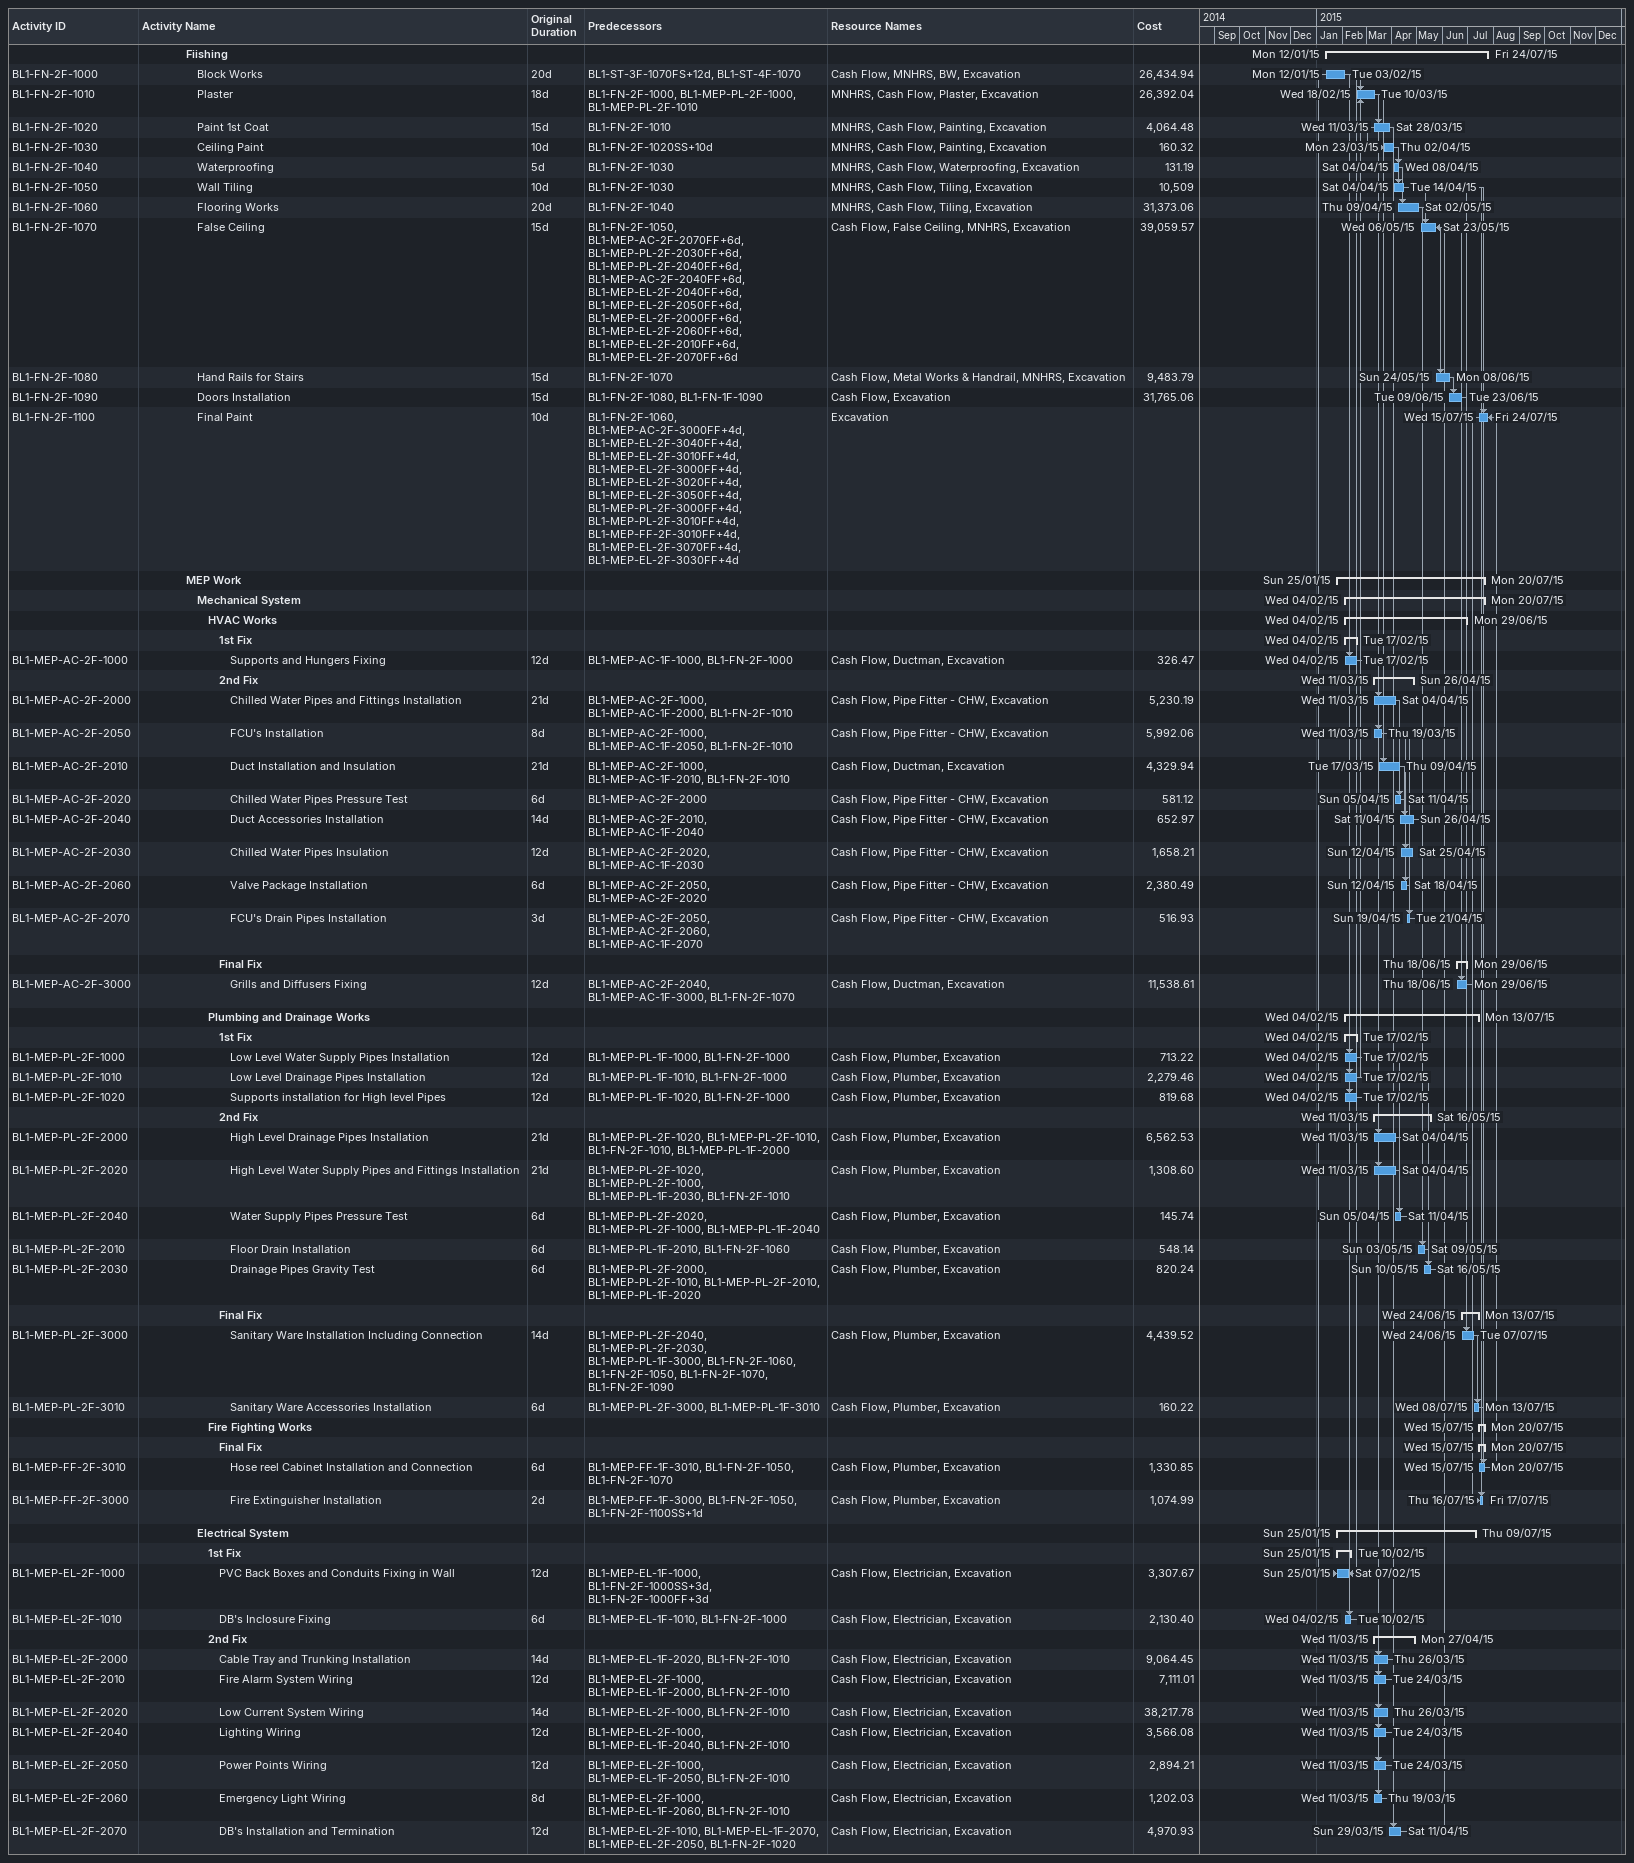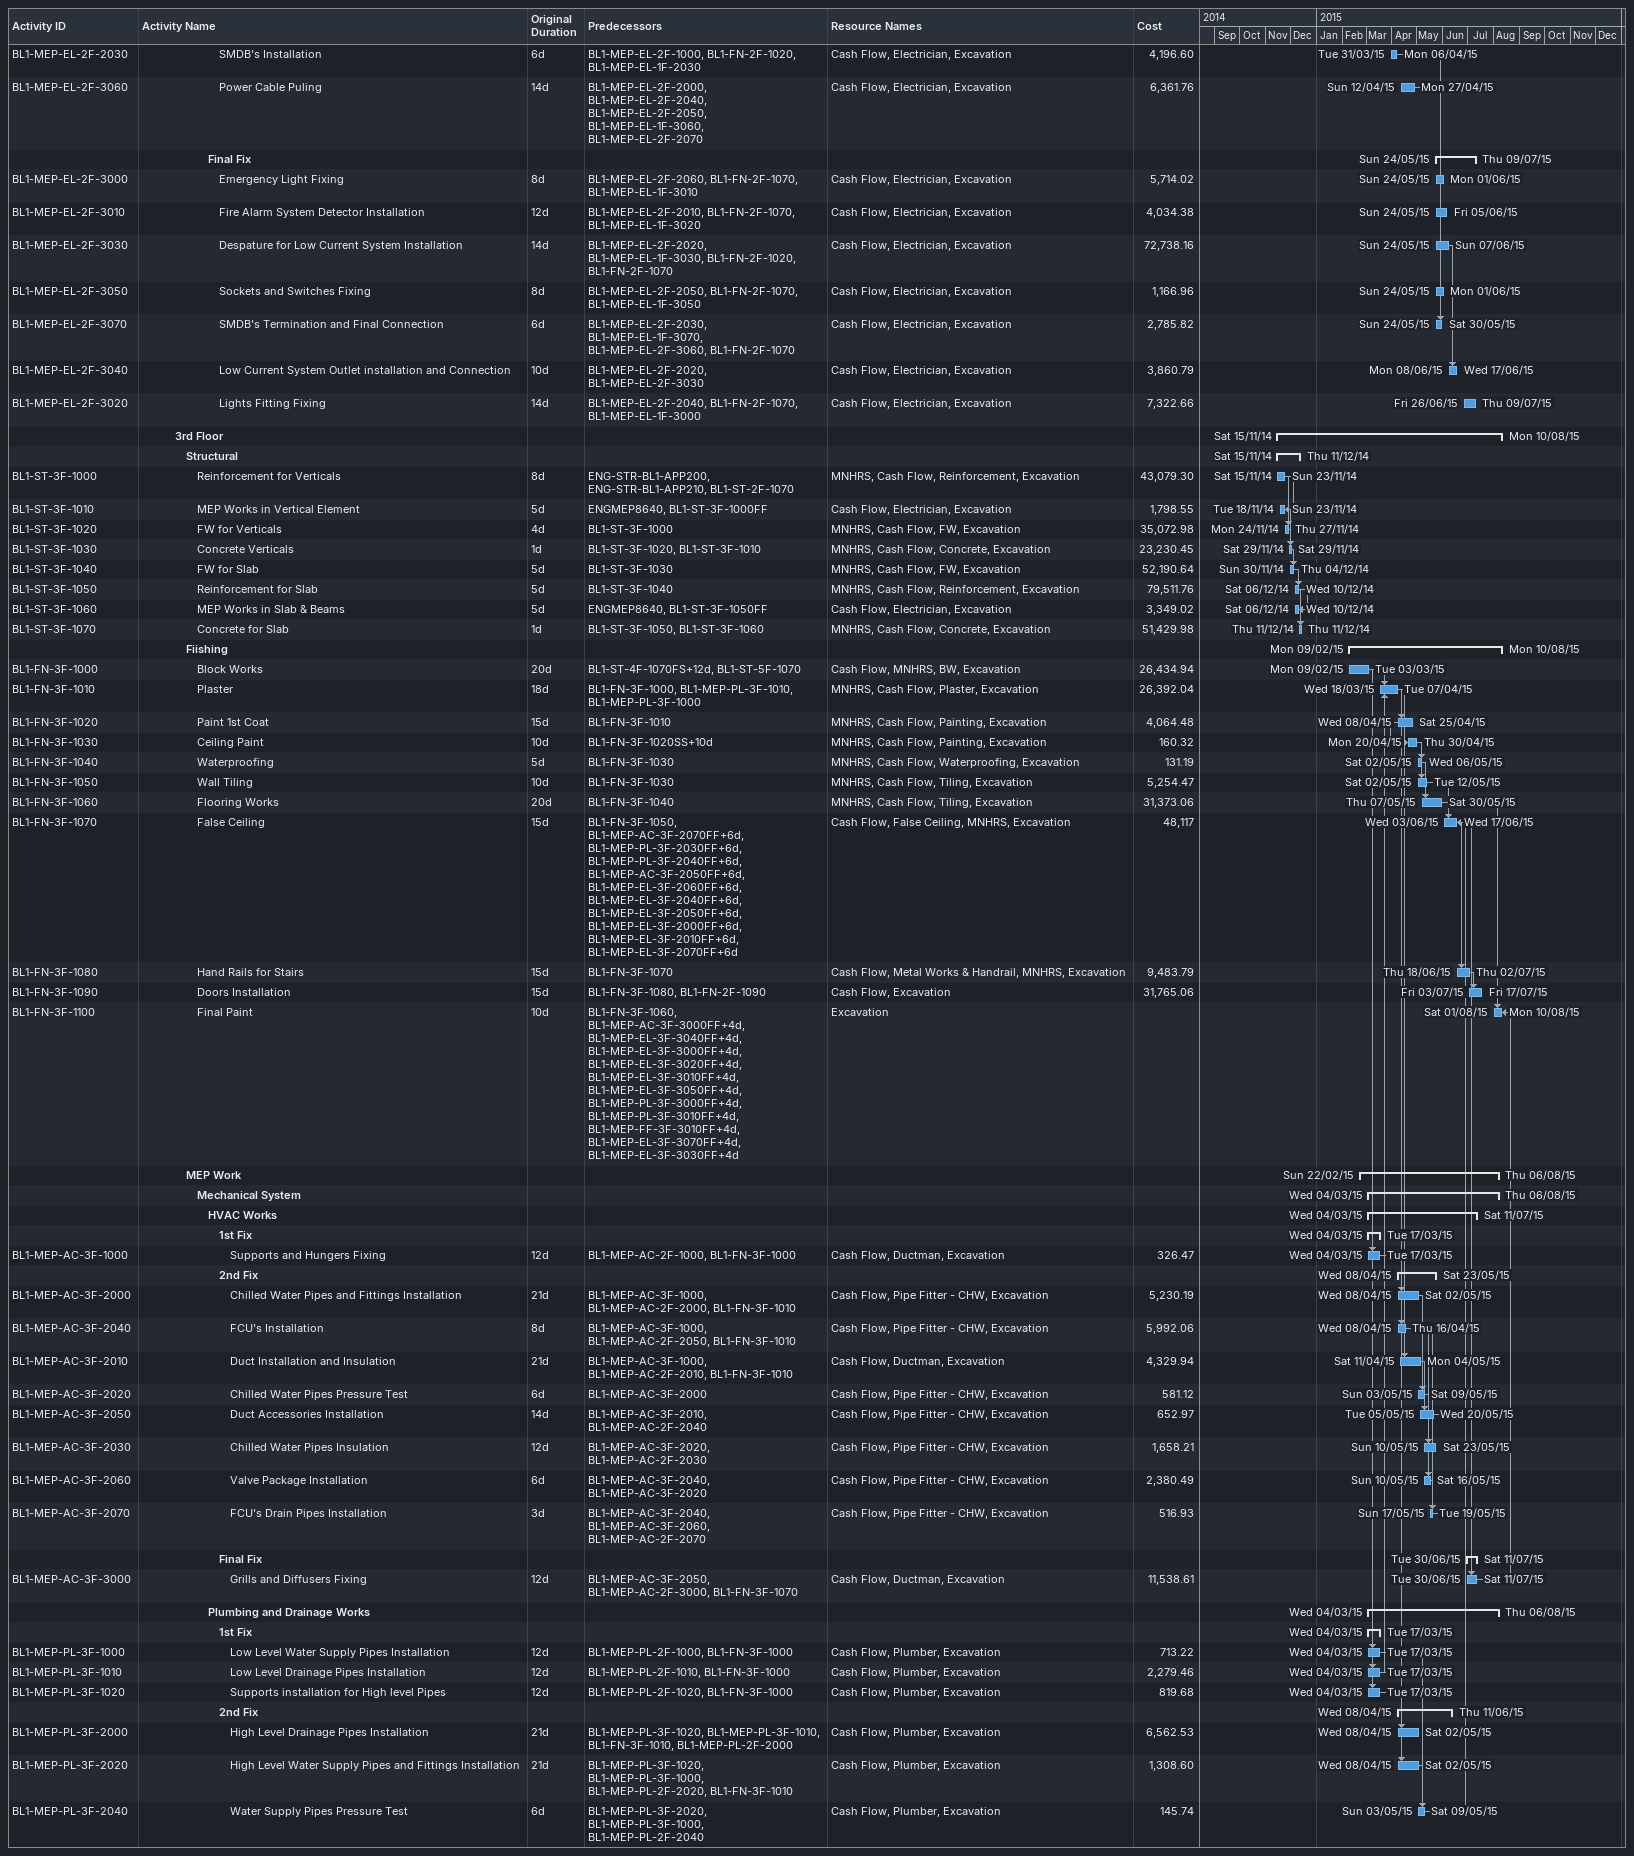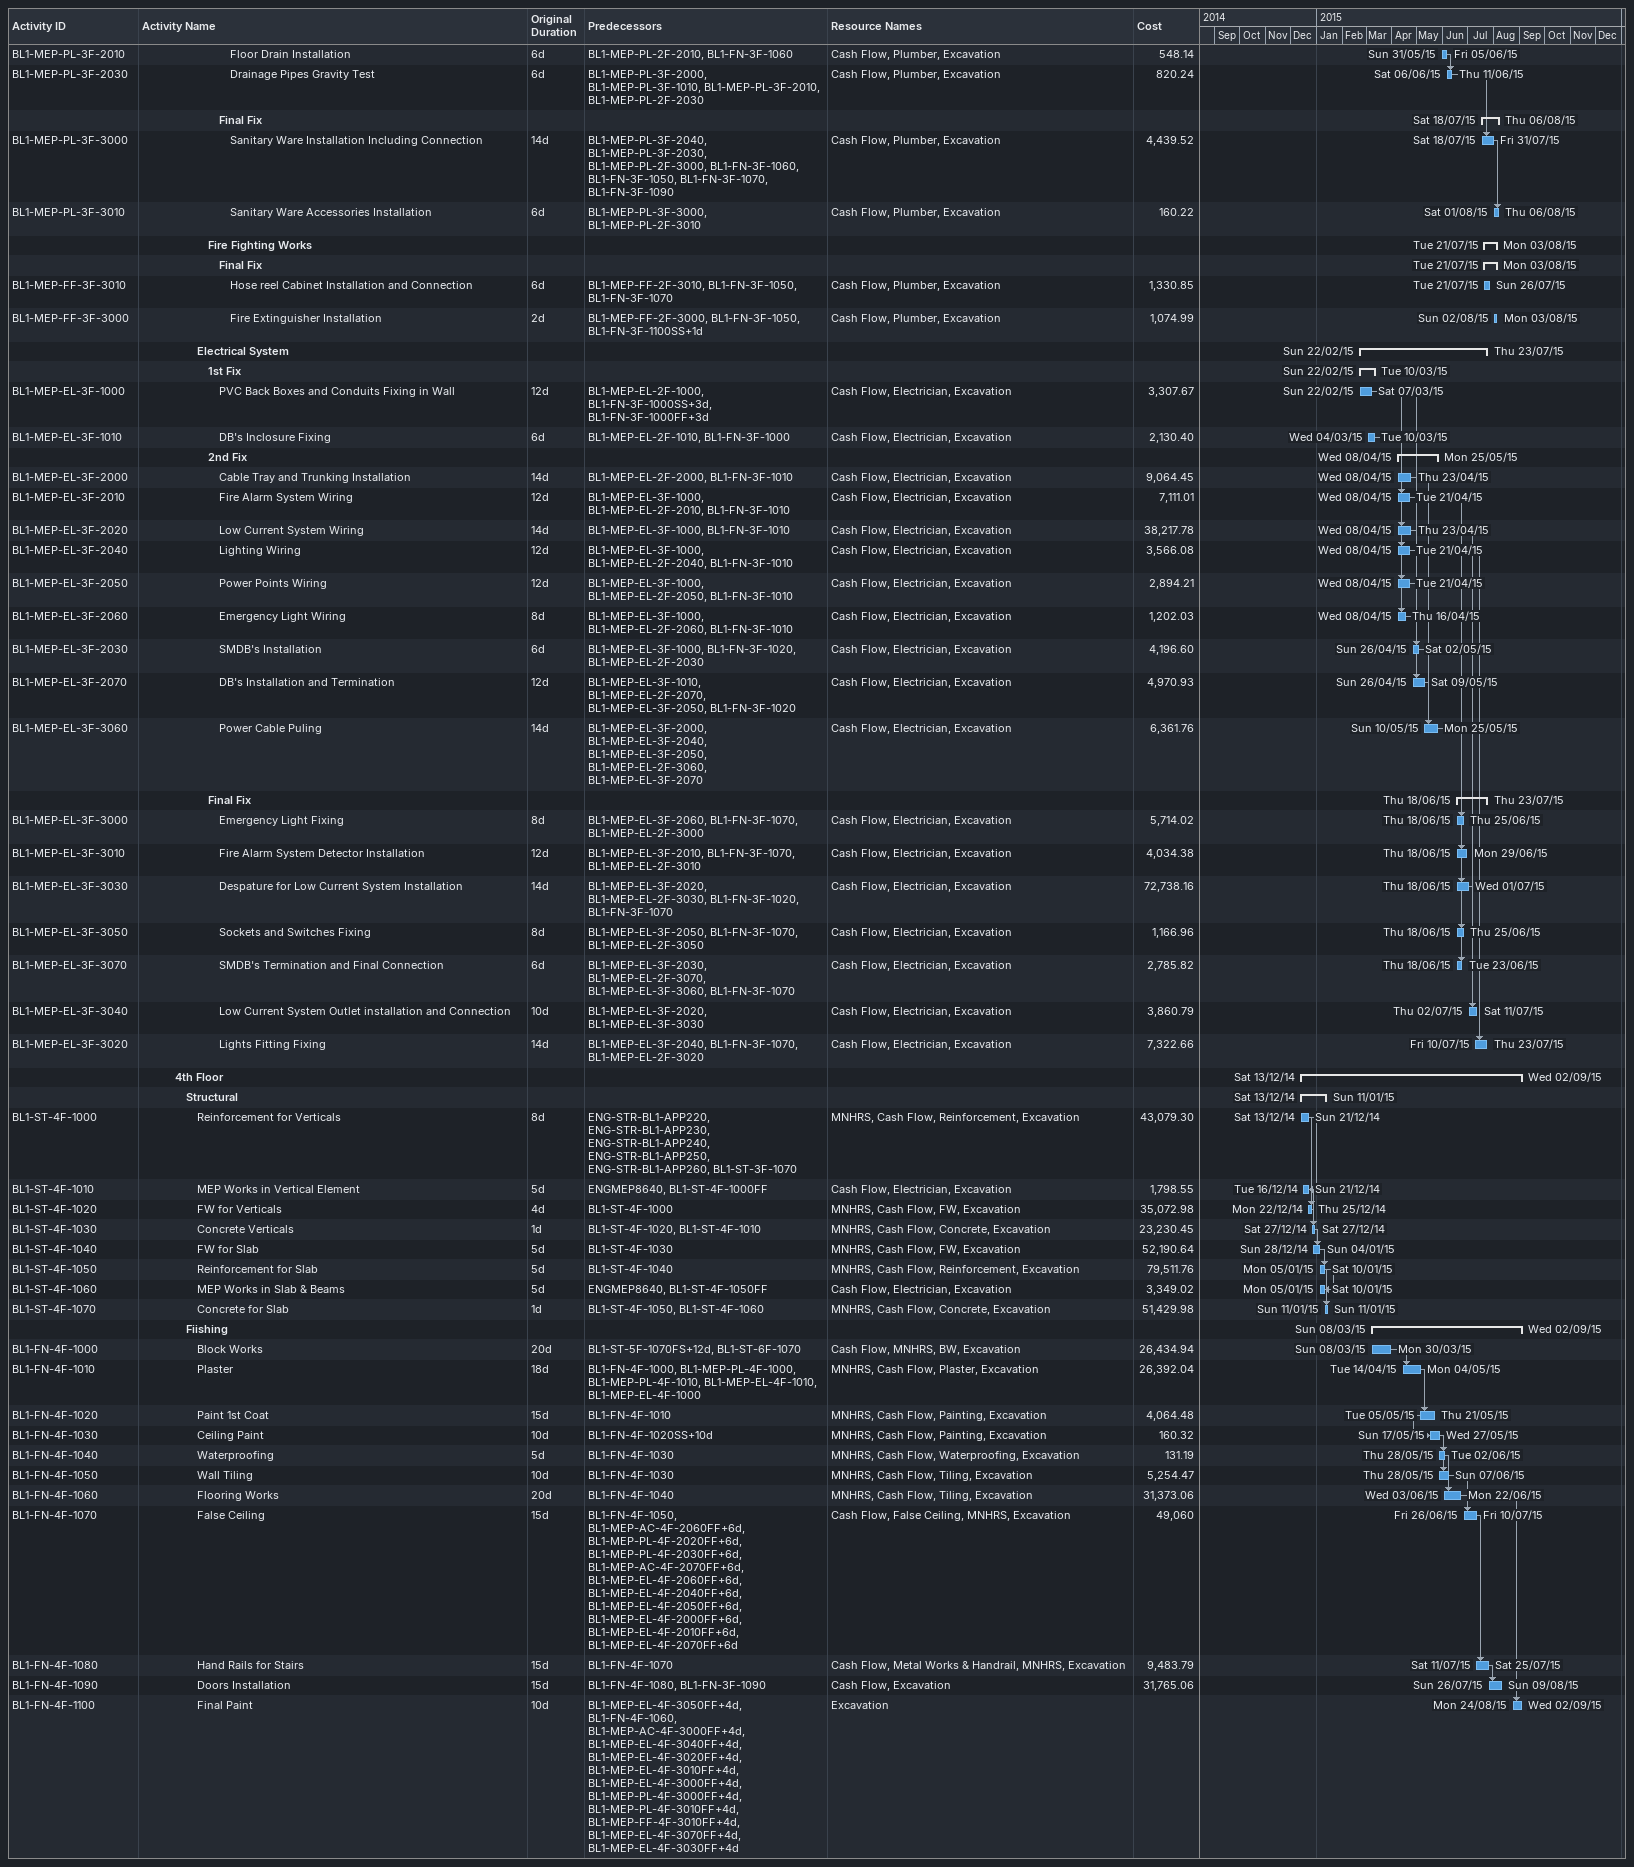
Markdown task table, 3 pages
| ID | Level | Task | Original duration | Start | Finish | Predecessors | Resources | Cost |
|---|---|---|---|---|---|---|---|---|
|  | 5 | **Fiishing** |  | 2015-01-12 | 2015-07-24 |  |  |  |
| BL1-FN-2F-1000 | 6 | Block Works | 20d | 2015-01-12 | 2015-02-03 | BL1-ST-3F-1070FS+12d, BL1-ST-4F-1070 | Cash Flow, MNHRS, BW, Excavation | 26434.94 |
| BL1-FN-2F-1010 | 6 | Plaster | 18d | 2015-02-18 | 2015-03-10 | BL1-FN-2F-1000, BL1-MEP-PL-2F-1000, BL1-MEP-PL-2F-1010 | MNHRS, Cash Flow, Plaster, Excavation | 26392.04 |
| BL1-FN-2F-1020 | 6 | Paint 1st Coat | 15d | 2015-03-11 | 2015-03-28 | BL1-FN-2F-1010 | MNHRS, Cash Flow, Painting, Excavation | 4064.48 |
| BL1-FN-2F-1030 | 6 | Ceiling Paint | 10d | 2015-03-23 | 2015-04-02 | BL1-FN-2F-1020SS+10d | MNHRS, Cash Flow, Painting, Excavation | 160.32 |
| BL1-FN-2F-1040 | 6 | Waterproofing | 5d | 2015-04-04 | 2015-04-08 | BL1-FN-2F-1030 | MNHRS, Cash Flow, Waterproofing, Excavation | 131.19 |
| BL1-FN-2F-1050 | 6 | Wall Tiling | 10d | 2015-04-04 | 2015-04-14 | BL1-FN-2F-1030 | MNHRS, Cash Flow, Tiling, Excavation | 10509 |
| BL1-FN-2F-1060 | 6 | Flooring Works | 20d | 2015-04-09 | 2015-05-02 | BL1-FN-2F-1040 | MNHRS, Cash Flow, Tiling, Excavation | 31373.06 |
| BL1-FN-2F-1070 | 6 | False Ceiling | 15d | 2015-05-06 | 2015-05-23 | BL1-FN-2F-1050, BL1-MEP-AC-2F-2070FF+6d, BL1-MEP-PL-2F-2030FF+6d, BL1-MEP-PL-2F-2040FF+6d, BL1-MEP-AC-2F-2040FF+6d, BL1-MEP-EL-2F-2040FF+6d, BL1-MEP-EL-2F-2050FF+6d, BL1-MEP-EL-2F-2000FF+6d, BL1-MEP-EL-2F-2060FF+6d, BL1-MEP-EL-2F-2010FF+6d, BL1-MEP-EL-2F-2070FF+6d | Cash Flow, False Ceiling, MNHRS, Excavation | 39059.57 |
| BL1-FN-2F-1080 | 6 | Hand Rails for Stairs | 15d | 2015-05-24 | 2015-06-08 | BL1-FN-2F-1070 | Cash Flow, Metal Works & Handrail, MNHRS, Excavation | 9483.79 |
| BL1-FN-2F-1090 | 6 | Doors Installation | 15d | 2015-06-09 | 2015-06-23 | BL1-FN-2F-1080, BL1-FN-1F-1090 | Cash Flow, Excavation | 31765.06 |
| BL1-FN-2F-1100 | 6 | Final Paint | 10d | 2015-07-15 | 2015-07-24 | BL1-FN-2F-1060, BL1-MEP-AC-2F-3000FF+4d, BL1-MEP-EL-2F-3040FF+4d, BL1-MEP-EL-2F-3010FF+4d, BL1-MEP-EL-2F-3000FF+4d, BL1-MEP-EL-2F-3020FF+4d, BL1-MEP-EL-2F-3050FF+4d, BL1-MEP-PL-2F-3000FF+4d, BL1-MEP-PL-2F-3010FF+4d, BL1-MEP-FF-2F-3010FF+4d, BL1-MEP-EL-2F-3070FF+4d, BL1-MEP-EL-2F-3030FF+4d | Excavation |  |
|  | 5 | **MEP Work** |  | 2015-01-25 | 2015-07-20 |  |  |  |
|  | 6 | **Mechanical System** |  | 2015-02-04 | 2015-07-20 |  |  |  |
|  | 7 | **HVAC Works** |  | 2015-02-04 | 2015-06-29 |  |  |  |
|  | 8 | **1st Fix** |  | 2015-02-04 | 2015-02-17 |  |  |  |
| BL1-MEP-AC-2F-1000 | 9 | Supports and Hungers Fixing | 12d | 2015-02-04 | 2015-02-17 | BL1-MEP-AC-1F-1000, BL1-FN-2F-1000 | Cash Flow, Ductman, Excavation | 326.47 |
|  | 8 | **2nd Fix** |  | 2015-03-11 | 2015-04-26 |  |  |  |
| BL1-MEP-AC-2F-2000 | 9 | Chilled Water Pipes and Fittings Installation | 21d | 2015-03-11 | 2015-04-04 | BL1-MEP-AC-2F-1000, BL1-MEP-AC-1F-2000, BL1-FN-2F-1010 | Cash Flow, Pipe Fitter - CHW, Excavation | 5230.19 |
| BL1-MEP-AC-2F-2050 | 9 | FCU's Installation | 8d | 2015-03-11 | 2015-03-19 | BL1-MEP-AC-2F-1000, BL1-MEP-AC-1F-2050, BL1-FN-2F-1010 | Cash Flow, Pipe Fitter - CHW, Excavation | 5992.06 |
| BL1-MEP-AC-2F-2010 | 9 | Duct Installation and Insulation | 21d | 2015-03-17 | 2015-04-09 | BL1-MEP-AC-2F-1000, BL1-MEP-AC-1F-2010, BL1-FN-2F-1010 | Cash Flow, Ductman, Excavation | 4329.94 |
| BL1-MEP-AC-2F-2020 | 9 | Chilled Water Pipes Pressure Test | 6d | 2015-04-05 | 2015-04-11 | BL1-MEP-AC-2F-2000 | Cash Flow, Pipe Fitter - CHW, Excavation | 581.12 |
| BL1-MEP-AC-2F-2040 | 9 | Duct Accessories Installation | 14d | 2015-04-11 | 2015-04-26 | BL1-MEP-AC-2F-2010, BL1-MEP-AC-1F-2040 | Cash Flow, Pipe Fitter - CHW, Excavation | 652.97 |
| BL1-MEP-AC-2F-2030 | 9 | Chilled Water Pipes Insulation | 12d | 2015-04-12 | 2015-04-25 | BL1-MEP-AC-2F-2020, BL1-MEP-AC-1F-2030 | Cash Flow, Pipe Fitter - CHW, Excavation | 1658.21 |
| BL1-MEP-AC-2F-2060 | 9 | Valve Package Installation | 6d | 2015-04-12 | 2015-04-18 | BL1-MEP-AC-2F-2050, BL1-MEP-AC-2F-2020 | Cash Flow, Pipe Fitter - CHW, Excavation | 2380.49 |
| BL1-MEP-AC-2F-2070 | 9 | FCU's Drain Pipes Installation | 3d | 2015-04-19 | 2015-04-21 | BL1-MEP-AC-2F-2050, BL1-MEP-AC-2F-2060, BL1-MEP-AC-1F-2070 | Cash Flow, Pipe Fitter - CHW, Excavation | 516.93 |
|  | 8 | **Final Fix** |  | 2015-06-18 | 2015-06-29 |  |  |  |
| BL1-MEP-AC-2F-3000 | 9 | Grills and Diffusers Fixing | 12d | 2015-06-18 | 2015-06-29 | BL1-MEP-AC-2F-2040, BL1-MEP-AC-1F-3000, BL1-FN-2F-1070 | Cash Flow, Ductman, Excavation | 11538.61 |
|  | 7 | **Plumbing and Drainage Works** |  | 2015-02-04 | 2015-07-13 |  |  |  |
|  | 8 | **1st Fix** |  | 2015-02-04 | 2015-02-17 |  |  |  |
| BL1-MEP-PL-2F-1000 | 9 | Low Level Water Supply Pipes Installation | 12d | 2015-02-04 | 2015-02-17 | BL1-MEP-PL-1F-1000, BL1-FN-2F-1000 | Cash Flow, Plumber, Excavation | 713.22 |
| BL1-MEP-PL-2F-1010 | 9 | Low Level Drainage Pipes Installation | 12d | 2015-02-04 | 2015-02-17 | BL1-MEP-PL-1F-1010, BL1-FN-2F-1000 | Cash Flow, Plumber, Excavation | 2279.46 |
| BL1-MEP-PL-2F-1020 | 9 | Supports installation for High level Pipes | 12d | 2015-02-04 | 2015-02-17 | BL1-MEP-PL-1F-1020, BL1-FN-2F-1000 | Cash Flow, Plumber, Excavation | 819.68 |
|  | 8 | **2nd Fix** |  | 2015-03-11 | 2015-05-16 |  |  |  |
| BL1-MEP-PL-2F-2000 | 9 | High Level Drainage Pipes Installation | 21d | 2015-03-11 | 2015-04-04 | BL1-MEP-PL-2F-1020, BL1-MEP-PL-2F-1010, BL1-FN-2F-1010, BL1-MEP-PL-1F-2000 | Cash Flow, Plumber, Excavation | 6562.53 |
| BL1-MEP-PL-2F-2020 | 9 | High Level Water Supply Pipes and Fittings Installation | 21d | 2015-03-11 | 2015-04-04 | BL1-MEP-PL-2F-1020, BL1-MEP-PL-2F-1000, BL1-MEP-PL-1F-2030, BL1-FN-2F-1010 | Cash Flow, Plumber, Excavation | 1308.60 |
| BL1-MEP-PL-2F-2040 | 9 | Water Supply Pipes Pressure Test | 6d | 2015-04-05 | 2015-04-11 | BL1-MEP-PL-2F-2020, BL1-MEP-PL-2F-1000, BL1-MEP-PL-1F-2040 | Cash Flow, Plumber, Excavation | 145.74 |
| BL1-MEP-PL-2F-2010 | 9 | Floor Drain Installation | 6d | 2015-05-03 | 2015-05-09 | BL1-MEP-PL-1F-2010, BL1-FN-2F-1060 | Cash Flow, Plumber, Excavation | 548.14 |
| BL1-MEP-PL-2F-2030 | 9 | Drainage Pipes Gravity Test | 6d | 2015-05-10 | 2015-05-16 | BL1-MEP-PL-2F-2000, BL1-MEP-PL-2F-1010, BL1-MEP-PL-2F-2010, BL1-MEP-PL-1F-2020 | Cash Flow, Plumber, Excavation | 820.24 |
|  | 8 | **Final Fix** |  | 2015-06-24 | 2015-07-13 |  |  |  |
| BL1-MEP-PL-2F-3000 | 9 | Sanitary Ware Installation Including Connection | 14d | 2015-06-24 | 2015-07-07 | BL1-MEP-PL-2F-2040, BL1-MEP-PL-2F-2030, BL1-MEP-PL-1F-3000, BL1-FN-2F-1060, BL1-FN-2F-1050, BL1-FN-2F-1070, BL1-FN-2F-1090 | Cash Flow, Plumber, Excavation | 4439.52 |
| BL1-MEP-PL-2F-3010 | 9 | Sanitary Ware Accessories Installation | 6d | 2015-07-08 | 2015-07-13 | BL1-MEP-PL-2F-3000, BL1-MEP-PL-1F-3010 | Cash Flow, Plumber, Excavation | 160.22 |
|  | 7 | **Fire Fighting Works** |  | 2015-07-15 | 2015-07-20 |  |  |  |
|  | 8 | **Final Fix** |  | 2015-07-15 | 2015-07-20 |  |  |  |
| BL1-MEP-FF-2F-3010 | 9 | Hose reel Cabinet Installation and Connection | 6d | 2015-07-15 | 2015-07-20 | BL1-MEP-FF-1F-3010, BL1-FN-2F-1050, BL1-FN-2F-1070 | Cash Flow, Plumber, Excavation | 1330.85 |
| BL1-MEP-FF-2F-3000 | 9 | Fire Extinguisher Installation | 2d | 2015-07-16 | 2015-07-17 | BL1-MEP-FF-1F-3000, BL1-FN-2F-1050, BL1-FN-2F-1100SS+1d | Cash Flow, Plumber, Excavation | 1074.99 |
|  | 6 | **Electrical System** |  | 2015-01-25 | 2015-07-09 |  |  |  |
|  | 7 | **1st Fix** |  | 2015-01-25 | 2015-02-10 |  |  |  |
| BL1-MEP-EL-2F-1000 | 8 | PVC Back Boxes and Conduits Fixing in Wall | 12d | 2015-01-25 | 2015-02-07 | BL1-MEP-EL-1F-1000, BL1-FN-2F-1000SS+3d, BL1-FN-2F-1000FF+3d | Cash Flow, Electrician, Excavation | 3307.67 |
| BL1-MEP-EL-2F-1010 | 8 | DB's Inclosure Fixing | 6d | 2015-02-04 | 2015-02-10 | BL1-MEP-EL-1F-1010, BL1-FN-2F-1000 | Cash Flow, Electrician, Excavation | 2130.40 |
|  | 7 | **2nd Fix** |  | 2015-03-11 | 2015-04-27 |  |  |  |
| BL1-MEP-EL-2F-2000 | 8 | Cable Tray and Trunking Installation | 14d | 2015-03-11 | 2015-03-26 | BL1-MEP-EL-1F-2020, BL1-FN-2F-1010 | Cash Flow, Electrician, Excavation | 9064.45 |
| BL1-MEP-EL-2F-2010 | 8 | Fire Alarm System Wiring | 12d | 2015-03-11 | 2015-03-24 | BL1-MEP-EL-2F-1000, BL1-MEP-EL-1F-2000, BL1-FN-2F-1010 | Cash Flow, Electrician, Excavation | 7111.01 |
| BL1-MEP-EL-2F-2020 | 8 | Low Current System Wiring | 14d | 2015-03-11 | 2015-03-26 | BL1-MEP-EL-2F-1000, BL1-FN-2F-1010 | Cash Flow, Electrician, Excavation | 38217.78 |
| BL1-MEP-EL-2F-2040 | 8 | Lighting Wiring | 12d | 2015-03-11 | 2015-03-24 | BL1-MEP-EL-2F-1000, BL1-MEP-EL-1F-2040, BL1-FN-2F-1010 | Cash Flow, Electrician, Excavation | 3566.08 |
| BL1-MEP-EL-2F-2050 | 8 | Power Points Wiring | 12d | 2015-03-11 | 2015-03-24 | BL1-MEP-EL-2F-1000, BL1-MEP-EL-1F-2050, BL1-FN-2F-1010 | Cash Flow, Electrician, Excavation | 2894.21 |
| BL1-MEP-EL-2F-2060 | 8 | Emergency Light Wiring | 8d | 2015-03-11 | 2015-03-19 | BL1-MEP-EL-2F-1000, BL1-MEP-EL-1F-2060, BL1-FN-2F-1010 | Cash Flow, Electrician, Excavation | 1202.03 |
| BL1-MEP-EL-2F-2070 | 8 | DB's Installation and Termination | 12d | 2015-03-29 | 2015-04-11 | BL1-MEP-EL-2F-1010, BL1-MEP-EL-1F-2070, BL1-MEP-EL-2F-2050, BL1-FN-2F-1020 | Cash Flow, Electrician, Excavation | 4970.93 |
| BL1-MEP-EL-2F-2030 | 8 | SMDB's Installation | 6d | 2015-03-31 | 2015-04-06 | BL1-MEP-EL-2F-1000, BL1-FN-2F-1020, BL1-MEP-EL-1F-2030 | Cash Flow, Electrician, Excavation | 4196.60 |
| BL1-MEP-EL-2F-3060 | 8 | Power Cable Puling | 14d | 2015-04-12 | 2015-04-27 | BL1-MEP-EL-2F-2000, BL1-MEP-EL-2F-2040, BL1-MEP-EL-2F-2050, BL1-MEP-EL-1F-3060, BL1-MEP-EL-2F-2070 | Cash Flow, Electrician, Excavation | 6361.76 |
|  | 7 | **Final Fix** |  | 2015-05-24 | 2015-07-09 |  |  |  |
| BL1-MEP-EL-2F-3000 | 8 | Emergency Light Fixing | 8d | 2015-05-24 | 2015-06-01 | BL1-MEP-EL-2F-2060, BL1-FN-2F-1070, BL1-MEP-EL-1F-3010 | Cash Flow, Electrician, Excavation | 5714.02 |
| BL1-MEP-EL-2F-3010 | 8 | Fire Alarm System Detector Installation | 12d | 2015-05-24 | 2015-06-05 | BL1-MEP-EL-2F-2010, BL1-FN-2F-1070, BL1-MEP-EL-1F-3020 | Cash Flow, Electrician, Excavation | 4034.38 |
| BL1-MEP-EL-2F-3030 | 8 | Despature for Low Current System Installation | 14d | 2015-05-24 | 2015-06-07 | BL1-MEP-EL-2F-2020, BL1-MEP-EL-1F-3030, BL1-FN-2F-1020, BL1-FN-2F-1070 | Cash Flow, Electrician, Excavation | 72738.16 |
| BL1-MEP-EL-2F-3050 | 8 | Sockets and Switches Fixing | 8d | 2015-05-24 | 2015-06-01 | BL1-MEP-EL-2F-2050, BL1-FN-2F-1070, BL1-MEP-EL-1F-3050 | Cash Flow, Electrician, Excavation | 1166.96 |
| BL1-MEP-EL-2F-3070 | 8 | SMDB's Termination and Final Connection | 6d | 2015-05-24 | 2015-05-30 | BL1-MEP-EL-2F-2030, BL1-MEP-EL-1F-3070, BL1-MEP-EL-2F-3060, BL1-FN-2F-1070 | Cash Flow, Electrician, Excavation | 2785.82 |
| BL1-MEP-EL-2F-3040 | 8 | Low Current System Outlet installation and Connection | 10d | 2015-06-08 | 2015-06-17 | BL1-MEP-EL-2F-2020, BL1-MEP-EL-2F-3030 | Cash Flow, Electrician, Excavation | 3860.79 |
| BL1-MEP-EL-2F-3020 | 8 | Lights Fitting Fixing | 14d | 2015-06-26 | 2015-07-09 | BL1-MEP-EL-2F-2040, BL1-FN-2F-1070, BL1-MEP-EL-1F-3000 | Cash Flow, Electrician, Excavation | 7322.66 |
|  | 4 | **3rd Floor** |  | 2014-11-15 | 2015-08-10 |  |  |  |
|  | 5 | **Structural** |  | 2014-11-15 | 2014-12-11 |  |  |  |
| BL1-ST-3F-1000 | 6 | Reinforcement for Verticals | 8d | 2014-11-15 | 2014-11-23 | ENG-STR-BL1-APP200, ENG-STR-BL1-APP210, BL1-ST-2F-1070 | MNHRS, Cash Flow, Reinforcement, Excavation | 43079.30 |
| BL1-ST-3F-1010 | 6 | MEP Works in Vertical Element | 5d | 2014-11-18 | 2014-11-23 | ENGMEP8640, BL1-ST-3F-1000FF | Cash Flow, Electrician, Excavation | 1798.55 |
| BL1-ST-3F-1020 | 6 | FW for Verticals | 4d | 2014-11-24 | 2014-11-27 | BL1-ST-3F-1000 | MNHRS, Cash Flow, FW, Excavation | 35072.98 |
| BL1-ST-3F-1030 | 6 | Concrete Verticals | 1d | 2014-11-29 | 2014-11-29 | BL1-ST-3F-1020, BL1-ST-3F-1010 | MNHRS, Cash Flow, Concrete, Excavation | 23230.45 |
| BL1-ST-3F-1040 | 6 | FW for Slab | 5d | 2014-11-30 | 2014-12-04 | BL1-ST-3F-1030 | MNHRS, Cash Flow, FW, Excavation | 52190.64 |
| BL1-ST-3F-1050 | 6 | Reinforcement for Slab | 5d | 2014-12-06 | 2014-12-10 | BL1-ST-3F-1040 | MNHRS, Cash Flow, Reinforcement, Excavation | 79511.76 |
| BL1-ST-3F-1060 | 6 | MEP Works in Slab & Beams | 5d | 2014-12-06 | 2014-12-10 | ENGMEP8640, BL1-ST-3F-1050FF | Cash Flow, Electrician, Excavation | 3349.02 |
| BL1-ST-3F-1070 | 6 | Concrete for Slab | 1d | 2014-12-11 | 2014-12-11 | BL1-ST-3F-1050, BL1-ST-3F-1060 | MNHRS, Cash Flow, Concrete, Excavation | 51429.98 |
|  | 5 | **Fiishing** |  | 2015-02-09 | 2015-08-10 |  |  |  |
| BL1-FN-3F-1000 | 6 | Block Works | 20d | 2015-02-09 | 2015-03-03 | BL1-ST-4F-1070FS+12d, BL1-ST-5F-1070 | Cash Flow, MNHRS, BW, Excavation | 26434.94 |
| BL1-FN-3F-1010 | 6 | Plaster | 18d | 2015-03-18 | 2015-04-07 | BL1-FN-3F-1000, BL1-MEP-PL-3F-1010, BL1-MEP-PL-3F-1000 | MNHRS, Cash Flow, Plaster, Excavation | 26392.04 |
| BL1-FN-3F-1020 | 6 | Paint 1st Coat | 15d | 2015-04-08 | 2015-04-25 | BL1-FN-3F-1010 | MNHRS, Cash Flow, Painting, Excavation | 4064.48 |
| BL1-FN-3F-1030 | 6 | Ceiling Paint | 10d | 2015-04-20 | 2015-04-30 | BL1-FN-3F-1020SS+10d | MNHRS, Cash Flow, Painting, Excavation | 160.32 |
| BL1-FN-3F-1040 | 6 | Waterproofing | 5d | 2015-05-02 | 2015-05-06 | BL1-FN-3F-1030 | MNHRS, Cash Flow, Waterproofing, Excavation | 131.19 |
| BL1-FN-3F-1050 | 6 | Wall Tiling | 10d | 2015-05-02 | 2015-05-12 | BL1-FN-3F-1030 | MNHRS, Cash Flow, Tiling, Excavation | 5254.47 |
| BL1-FN-3F-1060 | 6 | Flooring Works | 20d | 2015-05-07 | 2015-05-30 | BL1-FN-3F-1040 | MNHRS, Cash Flow, Tiling, Excavation | 31373.06 |
| BL1-FN-3F-1070 | 6 | False Ceiling | 15d | 2015-06-03 | 2015-06-17 | BL1-FN-3F-1050, BL1-MEP-AC-3F-2070FF+6d, BL1-MEP-PL-3F-2030FF+6d, BL1-MEP-PL-3F-2040FF+6d, BL1-MEP-AC-3F-2050FF+6d, BL1-MEP-EL-3F-2060FF+6d, BL1-MEP-EL-3F-2040FF+6d, BL1-MEP-EL-3F-2050FF+6d, BL1-MEP-EL-3F-2000FF+6d, BL1-MEP-EL-3F-2010FF+6d, BL1-MEP-EL-3F-2070FF+6d | Cash Flow, False Ceiling, MNHRS, Excavation | 48117 |
| BL1-FN-3F-1080 | 6 | Hand Rails for Stairs | 15d | 2015-06-18 | 2015-07-02 | BL1-FN-3F-1070 | Cash Flow, Metal Works & Handrail, MNHRS, Excavation | 9483.79 |
| BL1-FN-3F-1090 | 6 | Doors Installation | 15d | 2015-07-03 | 2015-07-17 | BL1-FN-3F-1080, BL1-FN-2F-1090 | Cash Flow, Excavation | 31765.06 |
| BL1-FN-3F-1100 | 6 | Final Paint | 10d | 2015-08-01 | 2015-08-10 | BL1-FN-3F-1060, BL1-MEP-AC-3F-3000FF+4d, BL1-MEP-EL-3F-3040FF+4d, BL1-MEP-EL-3F-3000FF+4d, BL1-MEP-EL-3F-3020FF+4d, BL1-MEP-EL-3F-3010FF+4d, BL1-MEP-EL-3F-3050FF+4d, BL1-MEP-PL-3F-3000FF+4d, BL1-MEP-PL-3F-3010FF+4d, BL1-MEP-FF-3F-3010FF+4d, BL1-MEP-EL-3F-3070FF+4d, BL1-MEP-EL-3F-3030FF+4d | Excavation |  |
|  | 5 | **MEP Work** |  | 2015-02-22 | 2015-08-06 |  |  |  |
|  | 6 | **Mechanical System** |  | 2015-03-04 | 2015-08-06 |  |  |  |
|  | 7 | **HVAC Works** |  | 2015-03-04 | 2015-07-11 |  |  |  |
|  | 8 | **1st Fix** |  | 2015-03-04 | 2015-03-17 |  |  |  |
| BL1-MEP-AC-3F-1000 | 9 | Supports and Hungers Fixing | 12d | 2015-03-04 | 2015-03-17 | BL1-MEP-AC-2F-1000, BL1-FN-3F-1000 | Cash Flow, Ductman, Excavation | 326.47 |
|  | 8 | **2nd Fix** |  | 2015-04-08 | 2015-05-23 |  |  |  |
| BL1-MEP-AC-3F-2000 | 9 | Chilled Water Pipes and Fittings Installation | 21d | 2015-04-08 | 2015-05-02 | BL1-MEP-AC-3F-1000, BL1-MEP-AC-2F-2000, BL1-FN-3F-1010 | Cash Flow, Pipe Fitter - CHW, Excavation | 5230.19 |
| BL1-MEP-AC-3F-2040 | 9 | FCU's Installation | 8d | 2015-04-08 | 2015-04-16 | BL1-MEP-AC-3F-1000, BL1-MEP-AC-2F-2050, BL1-FN-3F-1010 | Cash Flow, Pipe Fitter - CHW, Excavation | 5992.06 |
| BL1-MEP-AC-3F-2010 | 9 | Duct Installation and Insulation | 21d | 2015-04-11 | 2015-05-04 | BL1-MEP-AC-3F-1000, BL1-MEP-AC-2F-2010, BL1-FN-3F-1010 | Cash Flow, Ductman, Excavation | 4329.94 |
| BL1-MEP-AC-3F-2020 | 9 | Chilled Water Pipes Pressure Test | 6d | 2015-05-03 | 2015-05-09 | BL1-MEP-AC-3F-2000 | Cash Flow, Pipe Fitter - CHW, Excavation | 581.12 |
| BL1-MEP-AC-3F-2050 | 9 | Duct Accessories Installation | 14d | 2015-05-05 | 2015-05-20 | BL1-MEP-AC-3F-2010, BL1-MEP-AC-2F-2040 | Cash Flow, Pipe Fitter - CHW, Excavation | 652.97 |
| BL1-MEP-AC-3F-2030 | 9 | Chilled Water Pipes Insulation | 12d | 2015-05-10 | 2015-05-23 | BL1-MEP-AC-3F-2020, BL1-MEP-AC-2F-2030 | Cash Flow, Pipe Fitter - CHW, Excavation | 1658.21 |
| BL1-MEP-AC-3F-2060 | 9 | Valve Package Installation | 6d | 2015-05-10 | 2015-05-16 | BL1-MEP-AC-3F-2040, BL1-MEP-AC-3F-2020 | Cash Flow, Pipe Fitter - CHW, Excavation | 2380.49 |
| BL1-MEP-AC-3F-2070 | 9 | FCU's Drain Pipes Installation | 3d | 2015-05-17 | 2015-05-19 | BL1-MEP-AC-3F-2040, BL1-MEP-AC-3F-2060, BL1-MEP-AC-2F-2070 | Cash Flow, Pipe Fitter - CHW, Excavation | 516.93 |
|  | 8 | **Final Fix** |  | 2015-06-30 | 2015-07-11 |  |  |  |
| BL1-MEP-AC-3F-3000 | 9 | Grills and Diffusers Fixing | 12d | 2015-06-30 | 2015-07-11 | BL1-MEP-AC-3F-2050, BL1-MEP-AC-2F-3000, BL1-FN-3F-1070 | Cash Flow, Ductman, Excavation | 11538.61 |
|  | 7 | **Plumbing and Drainage Works** |  | 2015-03-04 | 2015-08-06 |  |  |  |
|  | 8 | **1st Fix** |  | 2015-03-04 | 2015-03-17 |  |  |  |
| BL1-MEP-PL-3F-1000 | 9 | Low Level Water Supply Pipes Installation | 12d | 2015-03-04 | 2015-03-17 | BL1-MEP-PL-2F-1000, BL1-FN-3F-1000 | Cash Flow, Plumber, Excavation | 713.22 |
| BL1-MEP-PL-3F-1010 | 9 | Low Level Drainage Pipes Installation | 12d | 2015-03-04 | 2015-03-17 | BL1-MEP-PL-2F-1010, BL1-FN-3F-1000 | Cash Flow, Plumber, Excavation | 2279.46 |
| BL1-MEP-PL-3F-1020 | 9 | Supports installation for High level Pipes | 12d | 2015-03-04 | 2015-03-17 | BL1-MEP-PL-2F-1020, BL1-FN-3F-1000 | Cash Flow, Plumber, Excavation | 819.68 |
|  | 8 | **2nd Fix** |  | 2015-04-08 | 2015-06-11 |  |  |  |
| BL1-MEP-PL-3F-2000 | 9 | High Level Drainage Pipes Installation | 21d | 2015-04-08 | 2015-05-02 | BL1-MEP-PL-3F-1020, BL1-MEP-PL-3F-1010, BL1-FN-3F-1010, BL1-MEP-PL-2F-2000 | Cash Flow, Plumber, Excavation | 6562.53 |
| BL1-MEP-PL-3F-2020 | 9 | High Level Water Supply Pipes and Fittings Installation | 21d | 2015-04-08 | 2015-05-02 | BL1-MEP-PL-3F-1020, BL1-MEP-PL-3F-1000, BL1-MEP-PL-2F-2020, BL1-FN-3F-1010 | Cash Flow, Plumber, Excavation | 1308.60 |
| BL1-MEP-PL-3F-2040 | 9 | Water Supply Pipes Pressure Test | 6d | 2015-05-03 | 2015-05-09 | BL1-MEP-PL-3F-2020, BL1-MEP-PL-3F-1000, BL1-MEP-PL-2F-2040 | Cash Flow, Plumber, Excavation | 145.74 |
| BL1-MEP-PL-3F-2010 | 9 | Floor Drain Installation | 6d | 2015-05-31 | 2015-06-05 | BL1-MEP-PL-2F-2010, BL1-FN-3F-1060 | Cash Flow, Plumber, Excavation | 548.14 |
| BL1-MEP-PL-3F-2030 | 9 | Drainage Pipes Gravity Test | 6d | 2015-06-06 | 2015-06-11 | BL1-MEP-PL-3F-2000, BL1-MEP-PL-3F-1010, BL1-MEP-PL-3F-2010, BL1-MEP-PL-2F-2030 | Cash Flow, Plumber, Excavation | 820.24 |
|  | 8 | **Final Fix** |  | 2015-07-18 | 2015-08-06 |  |  |  |
| BL1-MEP-PL-3F-3000 | 9 | Sanitary Ware Installation Including Connection | 14d | 2015-07-18 | 2015-07-31 | BL1-MEP-PL-3F-2040, BL1-MEP-PL-3F-2030, BL1-MEP-PL-2F-3000, BL1-FN-3F-1060, BL1-FN-3F-1050, BL1-FN-3F-1070, BL1-FN-3F-1090 | Cash Flow, Plumber, Excavation | 4439.52 |
| BL1-MEP-PL-3F-3010 | 9 | Sanitary Ware Accessories Installation | 6d | 2015-08-01 | 2015-08-06 | BL1-MEP-PL-3F-3000, BL1-MEP-PL-2F-3010 | Cash Flow, Plumber, Excavation | 160.22 |
|  | 7 | **Fire Fighting Works** |  | 2015-07-21 | 2015-08-03 |  |  |  |
|  | 8 | **Final Fix** |  | 2015-07-21 | 2015-08-03 |  |  |  |
| BL1-MEP-FF-3F-3010 | 9 | Hose reel Cabinet Installation and Connection | 6d | 2015-07-21 | 2015-07-26 | BL1-MEP-FF-2F-3010, BL1-FN-3F-1050, BL1-FN-3F-1070 | Cash Flow, Plumber, Excavation | 1330.85 |
| BL1-MEP-FF-3F-3000 | 9 | Fire Extinguisher Installation | 2d | 2015-08-02 | 2015-08-03 | BL1-MEP-FF-2F-3000, BL1-FN-3F-1050, BL1-FN-3F-1100SS+1d | Cash Flow, Plumber, Excavation | 1074.99 |
|  | 6 | **Electrical System** |  | 2015-02-22 | 2015-07-23 |  |  |  |
|  | 7 | **1st Fix** |  | 2015-02-22 | 2015-03-10 |  |  |  |
| BL1-MEP-EL-3F-1000 | 8 | PVC Back Boxes and Conduits Fixing in Wall | 12d | 2015-02-22 | 2015-03-07 | BL1-MEP-EL-2F-1000, BL1-FN-3F-1000SS+3d, BL1-FN-3F-1000FF+3d | Cash Flow, Electrician, Excavation | 3307.67 |
| BL1-MEP-EL-3F-1010 | 8 | DB's Inclosure Fixing | 6d | 2015-03-04 | 2015-03-10 | BL1-MEP-EL-2F-1010, BL1-FN-3F-1000 | Cash Flow, Electrician, Excavation | 2130.40 |
|  | 7 | **2nd Fix** |  | 2015-04-08 | 2015-05-25 |  |  |  |
| BL1-MEP-EL-3F-2000 | 8 | Cable Tray and Trunking Installation | 14d | 2015-04-08 | 2015-04-23 | BL1-MEP-EL-2F-2000, BL1-FN-3F-1010 | Cash Flow, Electrician, Excavation | 9064.45 |
| BL1-MEP-EL-3F-2010 | 8 | Fire Alarm System Wiring | 12d | 2015-04-08 | 2015-04-21 | BL1-MEP-EL-3F-1000, BL1-MEP-EL-2F-2010, BL1-FN-3F-1010 | Cash Flow, Electrician, Excavation | 7111.01 |
| BL1-MEP-EL-3F-2020 | 8 | Low Current System Wiring | 14d | 2015-04-08 | 2015-04-23 | BL1-MEP-EL-3F-1000, BL1-FN-3F-1010 | Cash Flow, Electrician, Excavation | 38217.78 |
| BL1-MEP-EL-3F-2040 | 8 | Lighting Wiring | 12d | 2015-04-08 | 2015-04-21 | BL1-MEP-EL-3F-1000, BL1-MEP-EL-2F-2040, BL1-FN-3F-1010 | Cash Flow, Electrician, Excavation | 3566.08 |
| BL1-MEP-EL-3F-2050 | 8 | Power Points Wiring | 12d | 2015-04-08 | 2015-04-21 | BL1-MEP-EL-3F-1000, BL1-MEP-EL-2F-2050, BL1-FN-3F-1010 | Cash Flow, Electrician, Excavation | 2894.21 |
| BL1-MEP-EL-3F-2060 | 8 | Emergency Light Wiring | 8d | 2015-04-08 | 2015-04-16 | BL1-MEP-EL-3F-1000, BL1-MEP-EL-2F-2060, BL1-FN-3F-1010 | Cash Flow, Electrician, Excavation | 1202.03 |
| BL1-MEP-EL-3F-2030 | 8 | SMDB's Installation | 6d | 2015-04-26 | 2015-05-02 | BL1-MEP-EL-3F-1000, BL1-FN-3F-1020, BL1-MEP-EL-2F-2030 | Cash Flow, Electrician, Excavation | 4196.60 |
| BL1-MEP-EL-3F-2070 | 8 | DB's Installation and Termination | 12d | 2015-04-26 | 2015-05-09 | BL1-MEP-EL-3F-1010, BL1-MEP-EL-2F-2070, BL1-MEP-EL-3F-2050, BL1-FN-3F-1020 | Cash Flow, Electrician, Excavation | 4970.93 |
| BL1-MEP-EL-3F-3060 | 8 | Power Cable Puling | 14d | 2015-05-10 | 2015-05-25 | BL1-MEP-EL-3F-2000, BL1-MEP-EL-3F-2040, BL1-MEP-EL-3F-2050, BL1-MEP-EL-2F-3060, BL1-MEP-EL-3F-2070 | Cash Flow, Electrician, Excavation | 6361.76 |
|  | 7 | **Final Fix** |  | 2015-06-18 | 2015-07-23 |  |  |  |
| BL1-MEP-EL-3F-3000 | 8 | Emergency Light Fixing | 8d | 2015-06-18 | 2015-06-25 | BL1-MEP-EL-3F-2060, BL1-FN-3F-1070, BL1-MEP-EL-2F-3000 | Cash Flow, Electrician, Excavation | 5714.02 |
| BL1-MEP-EL-3F-3010 | 8 | Fire Alarm System Detector Installation | 12d | 2015-06-18 | 2015-06-29 | BL1-MEP-EL-3F-2010, BL1-FN-3F-1070, BL1-MEP-EL-2F-3010 | Cash Flow, Electrician, Excavation | 4034.38 |
| BL1-MEP-EL-3F-3030 | 8 | Despature for Low Current System Installation | 14d | 2015-06-18 | 2015-07-01 | BL1-MEP-EL-3F-2020, BL1-MEP-EL-2F-3030, BL1-FN-3F-1020, BL1-FN-3F-1070 | Cash Flow, Electrician, Excavation | 72738.16 |
| BL1-MEP-EL-3F-3050 | 8 | Sockets and Switches Fixing | 8d | 2015-06-18 | 2015-06-25 | BL1-MEP-EL-3F-2050, BL1-FN-3F-1070, BL1-MEP-EL-2F-3050 | Cash Flow, Electrician, Excavation | 1166.96 |
| BL1-MEP-EL-3F-3070 | 8 | SMDB's Termination and Final Connection | 6d | 2015-06-18 | 2015-06-23 | BL1-MEP-EL-3F-2030, BL1-MEP-EL-2F-3070, BL1-MEP-EL-3F-3060, BL1-FN-3F-1070 | Cash Flow, Electrician, Excavation | 2785.82 |
| BL1-MEP-EL-3F-3040 | 8 | Low Current System Outlet installation and Connection | 10d | 2015-07-02 | 2015-07-11 | BL1-MEP-EL-3F-2020, BL1-MEP-EL-3F-3030 | Cash Flow, Electrician, Excavation | 3860.79 |
| BL1-MEP-EL-3F-3020 | 8 | Lights Fitting Fixing | 14d | 2015-07-10 | 2015-07-23 | BL1-MEP-EL-3F-2040, BL1-FN-3F-1070, BL1-MEP-EL-2F-3020 | Cash Flow, Electrician, Excavation | 7322.66 |
|  | 4 | **4th Floor** |  | 2014-12-13 | 2015-09-02 |  |  |  |
|  | 5 | **Structural** |  | 2014-12-13 | 2015-01-11 |  |  |  |
| BL1-ST-4F-1000 | 6 | Reinforcement for Verticals | 8d | 2014-12-13 | 2014-12-21 | ENG-STR-BL1-APP220, ENG-STR-BL1-APP230, ENG-STR-BL1-APP240, ENG-STR-BL1-APP250, ENG-STR-BL1-APP260, BL1-ST-3F-1070 | MNHRS, Cash Flow, Reinforcement, Excavation | 43079.30 |
| BL1-ST-4F-1010 | 6 | MEP Works in Vertical Element | 5d | 2014-12-16 | 2014-12-21 | ENGMEP8640, BL1-ST-4F-1000FF | Cash Flow, Electrician, Excavation | 1798.55 |
| BL1-ST-4F-1020 | 6 | FW for Verticals | 4d | 2014-12-22 | 2014-12-25 | BL1-ST-4F-1000 | MNHRS, Cash Flow, FW, Excavation | 35072.98 |
| BL1-ST-4F-1030 | 6 | Concrete Verticals | 1d | 2014-12-27 | 2014-12-27 | BL1-ST-4F-1020, BL1-ST-4F-1010 | MNHRS, Cash Flow, Concrete, Excavation | 23230.45 |
| BL1-ST-4F-1040 | 6 | FW for Slab | 5d | 2014-12-28 | 2015-01-04 | BL1-ST-4F-1030 | MNHRS, Cash Flow, FW, Excavation | 52190.64 |
| BL1-ST-4F-1050 | 6 | Reinforcement for Slab | 5d | 2015-01-05 | 2015-01-10 | BL1-ST-4F-1040 | MNHRS, Cash Flow, Reinforcement, Excavation | 79511.76 |
| BL1-ST-4F-1060 | 6 | MEP Works in Slab & Beams | 5d | 2015-01-05 | 2015-01-10 | ENGMEP8640, BL1-ST-4F-1050FF | Cash Flow, Electrician, Excavation | 3349.02 |
| BL1-ST-4F-1070 | 6 | Concrete for Slab | 1d | 2015-01-11 | 2015-01-11 | BL1-ST-4F-1050, BL1-ST-4F-1060 | MNHRS, Cash Flow, Concrete, Excavation | 51429.98 |
|  | 5 | **Fiishing** |  | 2015-03-08 | 2015-09-02 |  |  |  |
| BL1-FN-4F-1000 | 6 | Block Works | 20d | 2015-03-08 | 2015-03-30 | BL1-ST-5F-1070FS+12d, BL1-ST-6F-1070 | Cash Flow, MNHRS, BW, Excavation | 26434.94 |
| BL1-FN-4F-1010 | 6 | Plaster | 18d | 2015-04-14 | 2015-05-04 | BL1-FN-4F-1000, BL1-MEP-PL-4F-1000, BL1-MEP-PL-4F-1010, BL1-MEP-EL-4F-1010, BL1-MEP-EL-4F-1000 | MNHRS, Cash Flow, Plaster, Excavation | 26392.04 |
| BL1-FN-4F-1020 | 6 | Paint 1st Coat | 15d | 2015-05-05 | 2015-05-21 | BL1-FN-4F-1010 | MNHRS, Cash Flow, Painting, Excavation | 4064.48 |
| BL1-FN-4F-1030 | 6 | Ceiling Paint | 10d | 2015-05-17 | 2015-05-27 | BL1-FN-4F-1020SS+10d | MNHRS, Cash Flow, Painting, Excavation | 160.32 |
| BL1-FN-4F-1040 | 6 | Waterproofing | 5d | 2015-05-28 | 2015-06-02 | BL1-FN-4F-1030 | MNHRS, Cash Flow, Waterproofing, Excavation | 131.19 |
| BL1-FN-4F-1050 | 6 | Wall Tiling | 10d | 2015-05-28 | 2015-06-07 | BL1-FN-4F-1030 | MNHRS, Cash Flow, Tiling, Excavation | 5254.47 |
| BL1-FN-4F-1060 | 6 | Flooring Works | 20d | 2015-06-03 | 2015-06-22 | BL1-FN-4F-1040 | MNHRS, Cash Flow, Tiling, Excavation | 31373.06 |
| BL1-FN-4F-1070 | 6 | False Ceiling | 15d | 2015-06-26 | 2015-07-10 | BL1-FN-4F-1050, BL1-MEP-AC-4F-2060FF+6d, BL1-MEP-PL-4F-2020FF+6d, BL1-MEP-PL-4F-2030FF+6d, BL1-MEP-AC-4F-2070FF+6d, BL1-MEP-EL-4F-2060FF+6d, BL1-MEP-EL-4F-2040FF+6d, BL1-MEP-EL-4F-2050FF+6d, BL1-MEP-EL-4F-2000FF+6d, BL1-MEP-EL-4F-2010FF+6d, BL1-MEP-EL-4F-2070FF+6d | Cash Flow, False Ceiling, MNHRS, Excavation | 49060 |
| BL1-FN-4F-1080 | 6 | Hand Rails for Stairs | 15d | 2015-07-11 | 2015-07-25 | BL1-FN-4F-1070 | Cash Flow, Metal Works & Handrail, MNHRS, Excavation | 9483.79 |
| BL1-FN-4F-1090 | 6 | Doors Installation | 15d | 2015-07-26 | 2015-08-09 | BL1-FN-4F-1080, BL1-FN-3F-1090 | Cash Flow, Excavation | 31765.06 |
| BL1-FN-4F-1100 | 6 | Final Paint | 10d | 2015-08-24 | 2015-09-02 | BL1-MEP-EL-4F-3050FF+4d, BL1-FN-4F-1060, BL1-MEP-AC-4F-3000FF+4d, BL1-MEP-EL-4F-3040FF+4d, BL1-MEP-EL-4F-3020FF+4d, BL1-MEP-EL-4F-3010FF+4d, BL1-MEP-EL-4F-3000FF+4d, BL1-MEP-PL-4F-3000FF+4d, BL1-MEP-PL-4F-3010FF+4d, BL1-MEP-FF-4F-3010FF+4d, BL1-MEP-EL-4F-3070FF+4d, BL1-MEP-EL-4F-3030FF+4d | Excavation |  |
